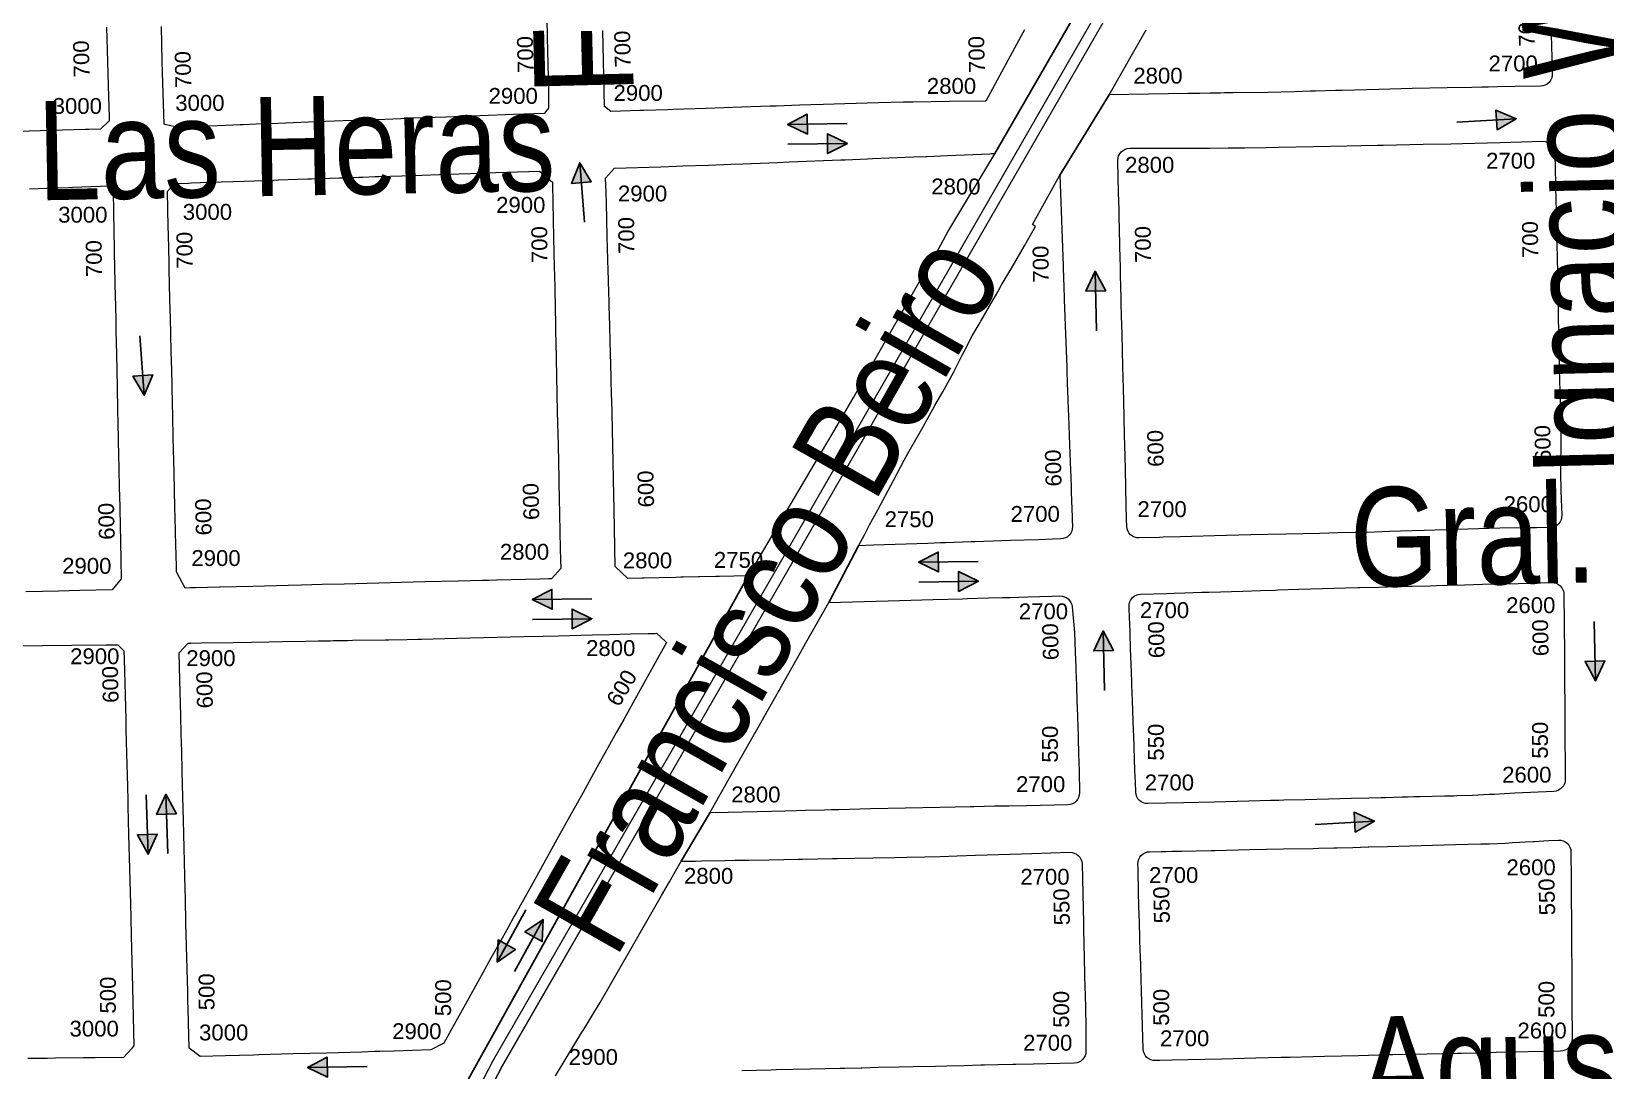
# Model space of a CAD drawing. Header units: millimetres. Extents: x 11558 to 23675, y 49449 to 61482.
# Drawn here: x 17773.9 to 18170.7, y 53923.6 to 54185.5 of the extents above; entities that cross this region are included whole.
import ezdxf

# ---------------------------------------------------------------- set-up
doc = ezdxf.new("R2010")
doc.units = ezdxf.units.MM
for name, color, linetype in [('0. plano base - nombres calles', 22, 'Continuous'), ('0. Plano Base - PLANO', 254, 'Continuous'), ('0. Plano base - sentido calles', 253, 'Continuous'), ('0. vias del tren', 252, 'VÍAS'), ('7. puesta en valor CC la lucila', 212, 'Continuous'), ('numeración', 7, 'Continuous')]:
    doc.layers.add(name, color=color, linetype=linetype)
doc.layers.get('7. puesta en valor CC la lucila').off()
doc.styles.get("Standard").update_dxf_attribs({"font": 'arial.ttf'})
doc.linetypes.add('VÍAS', pattern='A,0.15,[130,ltypeshp.shx,S=0.25,R=0,X=0,Y=0],0.15', length=0.3)

# ---------------------------------------------------------------- blocks, each defined once
blk = doc.blocks.new('MANZANAS')
at = {"layer": '0. Plano Base - PLANO', "color": 0, "linetype": 'VÍAS', "lineweight": 5, "ltscale": 4}
for points in [[(5638185.65, 6177567.38), (5638181.67, 6177474.44), (5638178.38, 6177397.46), (5638175.43, 6177329.8), (5638171.99, 6177250.77), (5638171.99, 6177196.5), (5638171.99, 6177159.8), (5638174.88, 6177121.61), (5638177.81, 6177082.93), (5638199.14, 6177009.91), (5638211.12, 6176973.47), (5638220.66, 6176950.77), (5638240.74, 6176909.91), (5638265.7, 6176866.98), (5638305.28, 6176799.42), (5638347.62, 6176727.17), (5638444.29, 6176570.05)], [(5638188.29, 6177567.27), (5638184.31, 6177474.33), (5638181.02, 6177397.35), (5638178.07, 6177329.69), (5638174.63, 6177250.71), (5638174.63, 6177196.5), (5638174.63, 6177159.9), (5638177.52, 6177121.81), (5638180.43, 6177083.41), (5638201.67, 6177010.69), (5638213.6, 6176974.4), (5638223.07, 6176951.86), (5638243.07, 6176911.16), (5638267.98, 6176868.31), (5638307.56, 6176800.76), (5638349.88, 6176728.53), (5638446.54, 6176571.44)]]:
    blk.add_lwpolyline(points, dxfattribs=at)
at = {"layer": '0. Plano Base - PLANO', "color": 0, "linetype": 'Continuous', "lineweight": 5}
for points in [[(5638288.65, 6177604.72), (5638290.63, 6177601.18), (5638294.25, 6177594.7, -0.41817), (5638293.06, 6177590.59), (5638287.39, 6177587.53), (5638283.53, 6177585.44), (5638281.43, 6177584.31), (5638280.02, 6177583.54), (5638277.82, 6177582.35), (5638272.35, 6177579.39), (5638264.59, 6177575.13), (5638257.23, 6177571.05), (5638249.18, 6177566.59), (5638247.74, 6177565.79), (5638243.26, 6177563.31), (5638242.16, 6177562.7), (5638238.56, 6177560.7), (5638232.73, 6177557.5), (5638225.02, 6177553.35), (5638223.1, 6177552.32), (5638222.25, 6177551.86), (5638219.97, 6177550.63), (5638217.69, 6177549.4), (5638214.96, 6177547.94), (5638197.53, 6177538.55), (5638198.27, 6177557.39)], [(5638187.74, 6177254.71), (5638188.6, 6177267.83), (5638188.62, 6177268.05), (5638188.67, 6177268.83), (5638188.95, 6177273.29), (5638189.15, 6177276.27), (5638189.85, 6177292.68), (5638189.93, 6177294.65), (5638190.24, 6177301.95), (5638190.48, 6177307.36), (5638190.65, 6177311.36), (5638190.65, 6177311.52), (5638190.9, 6177317.33), (5638194.03, 6177319.02), (5638195.36, 6177319.75), (5638200.59, 6177322.58), (5638202.83, 6177323.8), (5638203.19, 6177324), (5638205.68, 6177325.35), (5638205.85, 6177325.44), (5638210.36, 6177327.88), (5638216.9, 6177331.43), (5638217.78, 6177331.91), (5638224.45, 6177335.53), (5638224.61, 6177335.61), (5638225.47, 6177336.08), (5638233.38, 6177340.36), (5638238.07, 6177342.91), (5638240.93, 6177344.46), (5638244.85, 6177346.64), (5638248.25, 6177348.52), (5638251.96, 6177350.6), (5638256, 6177352.87), (5638263.63, 6177357.14), (5638266.16, 6177358.56), (5638268.38, 6177359.8), (5638276.75, 6177364.49, -0.416425), (5638280.85, 6177363.32), (5638288.04, 6177350.25), (5638288.75, 6177348.95), (5638292.37, 6177342.37), (5638294.21, 6177339.02), (5638296.06, 6177335.66), (5638296.52, 6177334.82), (5638296.84, 6177334.24), (5638298.37, 6177331.45), (5638298.54, 6177331.13), (5638300.54, 6177327.49), (5638303.51, 6177321.86, -0.409603), (5638302.3, 6177317.83), (5638296.18, 6177314.48), (5638293.24, 6177312.86), (5638289.39, 6177310.75), (5638288.69, 6177310.36), (5638285.37, 6177308.54), (5638282.43, 6177306.93), (5638282.14, 6177306.77), (5638281.67, 6177306.51), (5638277.89, 6177304.44), (5638274.15, 6177302.39), (5638271.6, 6177300.99), (5638266.64, 6177298.27), (5638263.55, 6177296.57), (5638258.96, 6177294.05), (5638255.31, 6177292.05), (5638255.14, 6177291.96), (5638251.48, 6177289.95), (5638250.5, 6177289.41), (5638243.91, 6177285.8), (5638236.41, 6177281.7), (5638235.27, 6177281.07), (5638228.83, 6177277.51)]]:
    blk.add_lwpolyline(points, format="xyb", dxfattribs=at)
for points in [[(5638171.08, 6177543.19), (5638171.06, 6177542.36), (5638170.86, 6177532.32), (5638170.67, 6177522.8), (5638170.49, 6177522.7), (5638162.51, 6177518.39), (5638154.58, 6177514.11), (5638152.43, 6177512.95), (5638146.89, 6177509.91), (5638139.5, 6177505.78), (5638134.76, 6177503.13), (5638131.95, 6177501.55), (5638129.55, 6177500.21), (5638124.32, 6177497.28), (5638123.05, 6177496.57), (5638116.71, 6177493.02), (5638108.95, 6177488.65), (5638101.63, 6177484.52), (5638100.44, 6177483.85), (5638095.27, 6177480.93), (5638094.37, 6177480.42), (5638088.04, 6177476.85), (5638085.98, 6177477.26), (5638076.76, 6177494.08)], [(5637965.4, 6177437.1), (5637969.61, 6177429.51), (5637972.53, 6177424.27), (5637973.89, 6177421.83), (5637976.41, 6177417.3), (5637976.87, 6177416.47), (5637975.92, 6177413.63), (5637973.32, 6177412.18), (5637972.57, 6177411.76), (5637970.11, 6177410.4), (5637967.51, 6177408.95), (5637964.98, 6177407.54), (5637962.66, 6177406.25), (5637955.15, 6177402.07)], [(5638063.08, 6177489.86), (5638066.97, 6177482.78), (5638068.32, 6177480.33), (5638071.93, 6177473.66), (5638073.07, 6177471.57), (5638073.7, 6177470.4), (5638073.28, 6177468.68), (5638066.59, 6177464.88), (5638059.21, 6177460.69), (5638051.71, 6177456.42), (5638044.62, 6177452.4), (5638044.21, 6177452.16), (5638041.88, 6177450.84), (5638036.57, 6177447.82), (5638033.41, 6177446.02), (5638029.26, 6177443.66), (5638021.62, 6177439.32), (5638014.88, 6177435.49), (5638011.6, 6177433.63), (5638007.31, 6177431.19), (5638006.63, 6177430.8), (5638003.41, 6177428.97), (5637999.68, 6177426.85), (5637992.64, 6177422.85), (5637990.56, 6177422.34), (5637990.06, 6177422.22), (5637989.56, 6177422.1), (5637983.17, 6177433.53), (5637981.82, 6177435.96), (5637977.58, 6177443.68)], [(5637966.96, 6177392.01), (5637970.66, 6177394.11), (5637973.02, 6177395.44), (5637975.49, 6177396.84), (5637976.41, 6177397.37), (5637984.6, 6177402), (5637985.9, 6177401.18), (5637988.47, 6177396.48), (5637992.91, 6177388.35), (5637993.31, 6177387.63), (5637996.92, 6177381.02), (5637997.26, 6177380.4), (5637998.43, 6177378.25), (5638001.4, 6177372.83), (5638002.75, 6177370.36), (5638005.59, 6177365.16), (5638009.55, 6177357.91), (5638012.42, 6177352.66), (5638013.88, 6177349.99), (5638018, 6177342.46), (5638019.19, 6177340.28), (5638022.03, 6177335.07), (5638022.53, 6177334.17), (5638024.36, 6177330.82), (5638026.29, 6177327.3), (5638030.44, 6177319.7), (5638032.8, 6177315.38), (5638032.03, 6177311.92), (5638024.87, 6177307.98), (5638020.2, 6177305.4), (5638016.61, 6177303.43), (5638012.93, 6177301.4)], [(5638017.6, 6177288.52), (5638022.94, 6177291.35), (5638029.45, 6177294.82), (5638037.14, 6177298.9), (5638039.66, 6177300.25), (5638041.78, 6177299.6), (5638042.79, 6177297.77), (5638047.19, 6177289.81), (5638050.13, 6177284.49), (5638051.39, 6177282.21), (5638055.72, 6177274.36), (5638056.86, 6177272.29), (5638059.92, 6177266.75), (5638060.73, 6177265.29), (5638064.15, 6177259.1), (5638068.34, 6177251.51), (5638072.65, 6177243.71), (5638074.26, 6177240.79), (5638076.48, 6177236.79), (5638082.83, 6177225.28), (5638089.92, 6177212.44), (5638089.73, 6177211.65), (5638089.71, 6177211.58), (5638088.97, 6177208.61), (5638082.6, 6177205.21), (5638080.54, 6177204.11), (5638080.01, 6177203.83), (5638073.78, 6177200.51), (5638072.04, 6177199.58), (5638067.67, 6177197.26)]]:
    blk.add_lwpolyline(points, dxfattribs=at)
for points in [[(5638346.46, 6177492.96), (5638343.45, 6177491.35), (5638341.16, 6177490.13), (5638335.28, 6177486.95), (5638325.93, 6177481.72), (5638318.68, 6177477.66), (5638313.46, 6177474.74), (5638310.99, 6177473.37), (5638307.68, 6177471.53), (5638303.57, 6177469.27), (5638299.6, 6177467.08), (5638295.63, 6177464.9), (5638288.13, 6177460.77), (5638280.43, 6177456.53), (5638272.36, 6177452.09), (5638264.85, 6177447.95), (5638261.03, 6177445.81), (5638260.21, 6177445.36), (5638255.73, 6177442.85, -0.415605), (5638251.64, 6177444.01), (5638250.73, 6177445.66), (5638249.04, 6177448.73), (5638244.71, 6177456.6), (5638243.08, 6177459.56), (5638240.55, 6177464.15), (5638236.34, 6177471.79), (5638234.91, 6177474.39), (5638232.15, 6177479.39), (5638228.25, 6177486.48), (5638226.03, 6177490.51), (5638224.57, 6177493.15), (5638223.88, 6177494.4), (5638221.03, 6177499.57), (5638219.82, 6177501.78), (5638219.17, 6177502.95), (5638215.54, 6177509.54), (5638213.99, 6177512.37), (5638213.07, 6177514.03), (5638211.04, 6177517.71), (5638207.12, 6177524.83, -0.420214), (5638208.35, 6177528.94), (5638212.03, 6177530.86), (5638215.71, 6177532.79), (5638217.83, 6177533.91), (5638219.16, 6177534.6), (5638226.21, 6177538.3), (5638230.31, 6177540.45), (5638231.45, 6177541.05), (5638234.05, 6177542.43), (5638238.77, 6177545), (5638241.54, 6177546.52), (5638249.27, 6177550.73), (5638256.74, 6177554.8), (5638259.75, 6177556.44), (5638263.5, 6177558.48), (5638264.65, 6177559.11), (5638273.5, 6177563.93), (5638279.68, 6177567.31), (5638282.25, 6177568.71), (5638287.78, 6177571.78), (5638290.54, 6177573.32), (5638299.92, 6177578.52, -0.416239), (5638304.01, 6177577.33), (5638306.06, 6177573.58), (5638307.59, 6177570.77), (5638308.2, 6177569.65), (5638311.07, 6177564.4), (5638311.62, 6177563.4), (5638312.17, 6177562.38), (5638313.36, 6177560.2), (5638313.86, 6177559.28), (5638315.35, 6177556.55), (5638316.42, 6177554.6), (5638321.2, 6177545.84), (5638325.9, 6177537.23), (5638330.09, 6177529.55), (5638334.22, 6177521.98), (5638338.4, 6177514.32), (5638342.39, 6177506.54), (5638344.63, 6177502.37), (5638347.65, 6177497.1, -0.423539)], [(5638197.2, 6177410.37), (5638193.86, 6177408.49), (5638193.9, 6177411.66), (5638193.94, 6177414.46), (5638193.99, 6177418.81), (5638194.1, 6177427.14), (5638194.17, 6177432.93), (5638194.19, 6177434.84), (5638194.47, 6177442.82), (5638194.68, 6177448.73), (5638194.82, 6177452.75), (5638195.01, 6177458.35), (5638194.96, 6177463.38), (5638194.95, 6177464.29), (5638194.93, 6177468.69), (5638195.11, 6177472.61), (5638195.12, 6177472.99), (5638195.4, 6177479.13), (5638195.51, 6177481.53), (5638195.59, 6177483.29), (5638195.84, 6177488.68), (5638196.12, 6177494.9), (5638196.27, 6177498.03), (5638196.38, 6177500.47), (5638195.46, 6177500.57), (5638195.87, 6177514.84), (5638207.06, 6177494.97), (5638208.85, 6177491.8), (5638209.47, 6177490.72), (5638211.35, 6177487.39), (5638212.34, 6177485.65), (5638215.58, 6177479.93), (5638219.67, 6177472.7), (5638220.11, 6177471.93), (5638221.69, 6177469.13), (5638223.7, 6177465.6), (5638223.86, 6177465.31), (5638226.83, 6177460.06), (5638228.23, 6177457.6), (5638232.56, 6177449.95), (5638233.35, 6177448.55), (5638234.68, 6177446.21), (5638235.22, 6177445.26), (5638236.33, 6177443.29), (5638236.7, 6177442.64), (5638236.91, 6177442.26), (5638238.71, 6177439.08), (5638239.52, 6177437.66, -0.415102), (5638238.38, 6177433.57), (5638236.53, 6177432.53), (5638233.36, 6177430.74), (5638227.32, 6177427.34), (5638219.44, 6177422.91), (5638218.61, 6177422.45), (5638212.96, 6177419.27), (5638211.89, 6177418.66), (5638209.11, 6177417.1), (5638204.33, 6177414.41)], [(5638378, 6177434.39), (5638369.47, 6177429.4), (5638364.94, 6177426.75), (5638363.88, 6177426.12), (5638360.29, 6177424.02), (5638356.8, 6177422.09), (5638356.15, 6177421.72), (5638354.08, 6177420.59), (5638348.69, 6177417.62), (5638347.72, 6177417.08), (5638347.3, 6177416.85), (5638345.89, 6177416.07), (5638345.34, 6177415.77), (5638344.72, 6177415.43), (5638341.05, 6177413.4), (5638340.09, 6177412.87), (5638337.37, 6177411.37), (5638333.57, 6177409.27), (5638325.89, 6177405.03), (5638323.29, 6177403.6), (5638318.58, 6177401), (5638317.5, 6177400.4), (5638315.64, 6177399.37), (5638310.91, 6177396.76), (5638303.23, 6177392.52), (5638296.54, 6177388.83), (5638288.6, 6177384.45, -0.411226), (5638284.54, 6177385.6), (5638283.33, 6177387.73), (5638281.83, 6177390.39), (5638277.48, 6177398.07), (5638276.93, 6177399.04), (5638273.16, 6177405.72), (5638271.15, 6177409.26), (5638269.33, 6177412.48), (5638268.95, 6177413.15), (5638268.64, 6177413.71), (5638266.68, 6177417.16), (5638264.79, 6177420.51), (5638263.48, 6177422.83), (5638263.05, 6177423.59), (5638261.47, 6177426.39, -0.415831), (5638262.61, 6177430.48), (5638268.22, 6177433.61), (5638269.97, 6177434.59), (5638272.33, 6177435.91), (5638274.18, 6177436.94), (5638276.07, 6177438), (5638277.7, 6177438.9), (5638285.12, 6177443.05), (5638288.99, 6177445.21), (5638292.23, 6177447.02), (5638292.86, 6177447.37), (5638297.45, 6177449.94), (5638300.12, 6177451.43), (5638307.71, 6177455.66), (5638310.49, 6177457.2), (5638310.91, 6177457.44), (5638314.98, 6177459.69), (5638319.16, 6177462.01), (5638319.75, 6177462.33), (5638321.94, 6177463.54), (5638322.37, 6177463.78), (5638326.4, 6177466.01), (5638327.79, 6177466.78), (5638330.24, 6177468.13), (5638333.99, 6177470.21), (5638337.99, 6177472.42), (5638345.84, 6177476.76), (5638353.23, 6177480.85, -0.419783), (5638357.34, 6177479.63), (5638360.63, 6177473.41), (5638364.67, 6177465.75), (5638365.2, 6177464.76), (5638367.93, 6177459.58), (5638368.39, 6177458.71), (5638369.78, 6177456.08), (5638369.87, 6177455.92), (5638372.58, 6177450.78), (5638379.13, 6177438.38, -0.401473)], [(5638321.14, 6177328.37), (5638320.15, 6177327.83, -0.412506), (5638316.09, 6177328.99), (5638313.27, 6177334.03), (5638308.92, 6177341.83), (5638304.51, 6177349.73), (5638304.08, 6177350.5), (5638302.49, 6177353.35), (5638300.47, 6177356.96), (5638298.55, 6177360.4), (5638296.75, 6177363.66), (5638296.18, 6177364.71), (5638294.62, 6177367.53), (5638294, 6177368.66), (5638293.36, 6177369.82, -0.415352), (5638294.55, 6177373.9), (5638297.1, 6177375.29), (5638298.14, 6177375.86), (5638299.44, 6177376.57), (5638301.64, 6177377.76), (5638308.21, 6177381.35), (5638309.09, 6177381.83), (5638316.64, 6177385.95), (5638324.16, 6177390.05), (5638330.77, 6177393.66), (5638331.96, 6177394.31), (5638335.3, 6177396.15), (5638336.04, 6177396.56), (5638339.49, 6177398.47), (5638342.88, 6177400.35), (5638343.03, 6177400.43), (5638347.14, 6177402.71), (5638354.62, 6177406.86), (5638362.15, 6177411.03), (5638367.74, 6177414.14), (5638369.67, 6177415.2), (5638373.17, 6177417.21), (5638374.68, 6177418.1), (5638376.29, 6177419.06), (5638377.42, 6177419.73), (5638379.18, 6177420.78), (5638379.37, 6177420.89), (5638382.61, 6177422.81), (5638384.65, 6177424.02, -0.42894), (5638388.83, 6177422.84), (5638392.06, 6177416.73), (5638392.59, 6177415.72), (5638394.73, 6177411.67), (5638395.19, 6177410.79), (5638396.02, 6177409.22), (5638400.08, 6177401.54), (5638402.54, 6177396.88), (5638402.63, 6177396.71), (5638403.96, 6177394.18), (5638405.4, 6177391.46), (5638406.51, 6177389.35), (5638410.89, 6177381.05, -0.40972), (5638409.68, 6177377.02), (5638395.45, 6177369.23), (5638394.28, 6177368.59), (5638393.65, 6177368.24), (5638391.57, 6177367.1), (5638387.76, 6177365.02), (5638386.85, 6177364.52), (5638380.21, 6177360.88), (5638372.6, 6177356.71), (5638371.73, 6177356.24), (5638364.98, 6177352.52), (5638357.48, 6177348.39), (5638355, 6177347.02), (5638349.88, 6177344.2), (5638347.84, 6177343.07), (5638342.32, 6177340.04), (5638339.8, 6177338.65), (5638334.84, 6177335.92), (5638327.27, 6177331.75), (5638323.82, 6177329.84)], [(5638270.81, 6177374.87), (5638261.66, 6177369.88), (5638257.73, 6177367.74), (5638254.59, 6177366.03), (5638250, 6177363.53), (5638249.29, 6177363.15), (5638242.45, 6177359.42), (5638234.86, 6177355.27), (5638227.19, 6177351.04), (5638220.17, 6177347.17), (5638218.45, 6177346.22), (5638217.01, 6177345.43), (5638212.78, 6177343.1), (5638210.82, 6177342.01), (5638208.23, 6177340.58), (5638205.31, 6177338.98), (5638195.73, 6177333.69), (5638191.67, 6177331.45), (5638192.05, 6177342.25), (5638192.48, 6177354.37), (5638192.49, 6177354.66), (5638192.74, 6177361.48), (5638192.92, 6177366.64), (5638192.93, 6177366.94), (5638192.98, 6177368.19), (5638193.3, 6177377.22), (5638193.42, 6177380.66), (5638193.84, 6177392.36), (5638201.61, 6177396.69), (5638206.94, 6177399.66), (5638209.38, 6177401.02), (5638216.85, 6177405.19), (5638223.26, 6177408.74), (5638224.41, 6177409.38), (5638229.05, 6177411.96), (5638232.14, 6177413.67), (5638233.83, 6177414.61), (5638235.69, 6177415.65), (5638237.7, 6177416.76), (5638242.97, 6177419.69), (5638244.78, 6177420.69, -0.39434), (5638248.75, 6177419.7), (5638252.32, 6177414.19), (5638254.73, 6177409.93), (5638256.66, 6177406.51), (5638257, 6177405.89), (5638258.84, 6177402.63), (5638260.94, 6177398.9), (5638261.46, 6177397.98), (5638262.82, 6177395.55), (5638263.96, 6177393.52), (5638265.15, 6177391.42), (5638265.53, 6177390.73), (5638267.17, 6177387.81), (5638267.26, 6177387.65), (5638269.39, 6177383.81), (5638272.02, 6177378.92, -0.412705)]]:
    blk.add_lwpolyline(points, format="xyb", close=True, dxfattribs=at)
at = {"layer": '0. Plano Base - PLANO', "color": 0}
for points in [[(5638178.78, 6177512.09), (5638181.24, 6177567.24)], [(5638195.87, 6177514.84), (5638197.53, 6177538.55)], [(5638193.86, 6177408.49), (5638193.84, 6177392.36)], [(5638172.69, 6177388.93), (5638168.4, 6177236.86)], [(5638191.67, 6177331.45), (5638190.9, 6177317.33)]]:
    blk.add_lwpolyline(points, dxfattribs=at)
at = {"layer": '0. Plano Base - PLANO', "color": 0, "linetype": 'Continuous', "lineweight": 5}
for points in [[(5638149.21, 6177376.12), (5638146.1, 6177374.42), (5638141.87, 6177375.63), (5638141.7, 6177375.93), (5638139.81, 6177379.39), (5638136.98, 6177384.58), (5638135.3, 6177387.65), (5638134.82, 6177388.54), (5638133.35, 6177391.23), (5638131.28, 6177395.03), (5638129.23, 6177398.77), (5638127.33, 6177402.26), (5638127.29, 6177402.33), (5638127.14, 6177402.6), (5638125.49, 6177405.61), (5638123.15, 6177409.87), (5638123.06, 6177410.03), (5638120.88, 6177413.97), (5638119.42, 6177416.61), (5638118.86, 6177417.61), (5638114.56, 6177425.36), (5638112.61, 6177428.89), (5638110.27, 6177433.1), (5638109.72, 6177434.09), (5638107.3, 6177438.46), (5638106.96, 6177439.07), (5638105.95, 6177440.89), (5638101.78, 6177448.41), (5638097.6, 6177455.95), (5638096.32, 6177458.25), (5638094.59, 6177461.36), (5638095.45, 6177464.62), (5638105.57, 6177470.31), (5638109.07, 6177472.28), (5638110.43, 6177473.05), (5638116.11, 6177476.24), (5638120.97, 6177479.02), (5638123.59, 6177480.51), (5638131.24, 6177484.87), (5638133.73, 6177486.29), (5638145.06, 6177492.76), (5638146.02, 6177493.31), (5638150.96, 6177496.12), (5638152.05, 6177496.75), (5638161, 6177501.87), (5638163.68, 6177503.41), (5638163.93, 6177503.55), (5638168.43, 6177506.14), (5638177.7, 6177511.49), (5638178.08, 6177511.71), (5638178.78, 6177512.09), (5638178.75, 6177511.52), (5638178.4, 6177506.12), (5638178.09, 6177501.22), (5638178.06, 6177500.79), (5638177.34, 6177489.59), (5638177.33, 6177489.4), (5638177.22, 6177482.62), (5638176.94, 6177478.32), (5638176.79, 6177474.38), (5638175.81, 6177449.34), (5638175.73, 6177447.29), (5638175.5, 6177441.47), (5638175.49, 6177441.15), (5638175.47, 6177440.91), (5638174.96, 6177430.36), (5638174.32, 6177419.37), (5638172.69, 6177388.93), (5638166.36, 6177385.47), (5638165.55, 6177385.03), (5638162.01, 6177383.1), (5638161.74, 6177382.95), (5638158.42, 6177381.14), (5638157.89, 6177380.85), (5638157.77, 6177380.79), (5638156.66, 6177380.19), (5638153.02, 6177378.2), (5638149.68, 6177376.38), (5638149.52, 6177376.29)], [(5638049.37, 6177321.44), (5638048.15, 6177320.76), (5638044.48, 6177323.31), (5638044.34, 6177323.4), (5638043.89, 6177324.23), (5638042.12, 6177327.45), (5638041.24, 6177329.05), (5638039.36, 6177332.47), (5638037.72, 6177335.43), (5638036.54, 6177337.59), (5638032.28, 6177345.34), (5638028.06, 6177353), (5638025.37, 6177357.89), (5638023.93, 6177360.51), (5638019.67, 6177368.26), (5638018.89, 6177369.66), (5638017.4, 6177372.38), (5638015.6, 6177375.66), (5638013.28, 6177379.88), (5638012.65, 6177381.01), (5638012.48, 6177381.34), (5638011.18, 6177383.68), (5638007.56, 6177390.27), (5638007.12, 6177391.07), (5638004.7, 6177395.47), (5638003.7, 6177397.29), (5638003.33, 6177397.96), (5638002.41, 6177399.62), (5637998.1, 6177407.47), (5637998.15, 6177407.66), (5637998.82, 6177410.09), (5638001.84, 6177411.79), (5638002.45, 6177412.13), (5638006.54, 6177414.43), (5638014.1, 6177418.7), (5638020.59, 6177422.35), (5638021.49, 6177422.86), (5638021.62, 6177422.94), (5638027.99, 6177426.53), (5638028.87, 6177427.02), (5638035.05, 6177430.49), (5638036.29, 6177431.2), (5638039.25, 6177432.88), (5638040.12, 6177433.36), (5638042.85, 6177434.9), (5638043.63, 6177435.34), (5638051.22, 6177439.62), (5638058.87, 6177443.93), (5638066.17, 6177448.05), (5638066.95, 6177448.49), (5638078.95, 6177455.25), (5638083.14, 6177454.26), (5638085.9, 6177449.23), (5638087.41, 6177446.46), (5638090.07, 6177441.59), (5638091.45, 6177439.08), (5638093.7, 6177434.96), (5638094.19, 6177434.08), (5638098.18, 6177426.77), (5638098.8, 6177425.65), (5638099.86, 6177423.7), (5638100.43, 6177422.67), (5638101.61, 6177420.51), (5638102.23, 6177419.37), (5638102.4, 6177419.06), (5638106.68, 6177411.25), (5638110.92, 6177403.49), (5638114.98, 6177396.07), (5638119.04, 6177388.65), (5638119.56, 6177387.7), (5638121.39, 6177384.37), (5638123.34, 6177380.79), (5638127.51, 6177373.16), (5638128.83, 6177370.76), (5638129.88, 6177368.84), (5638129.91, 6177368.79), (5638129.07, 6177365.4), (5638128.97, 6177365.34), (5638128.37, 6177365.03), (5638126.46, 6177364.02), (5638116.9, 6177358.74), (5638115.19, 6177357.8), (5638113.83, 6177357.05), (5638108.52, 6177354.11), (5638101.08, 6177350), (5638093.43, 6177345.78), (5638085.84, 6177341.58), (5638083.26, 6177340.16), (5638078.43, 6177337.49), (5638073.88, 6177334.98), (5638070.9, 6177333.33), (5638063.07, 6177329.01), (5638055.88, 6177325.03), (5638055.78, 6177324.98), (5638050.48, 6177322.05)], [(5638111.54, 6177220.81), (5638106, 6177217.73), (5638102.55, 6177218.3), (5638102.52, 6177218.34), (5638099.39, 6177224.02), (5638099.2, 6177224.37), (5638096.65, 6177228.99), (5638095.96, 6177230.25), (5638095.62, 6177230.85), (5638091.51, 6177238.3), (5638087.26, 6177245.99), (5638084.3, 6177251.37), (5638083.18, 6177253.39), (5638074.78, 6177268.61), (5638070.45, 6177276.45), (5638068.76, 6177279.52), (5638066.38, 6177283.82), (5638064.26, 6177287.67), (5638062, 6177291.77), (5638057.71, 6177299.54), (5638054.37, 6177305.59), (5638055.21, 6177308.78), (5638055.8, 6177309.1), (5638058.11, 6177310.35), (5638065.23, 6177314.21), (5638069.29, 6177316.41), (5638073.15, 6177318.5), (5638076.12, 6177320.12), (5638081.31, 6177322.93), (5638084.03, 6177324.4), (5638086.71, 6177325.86), (5638087.48, 6177326.27), (5638087.66, 6177326.37), (5638090.58, 6177327.95), (5638091.68, 6177328.55), (5638099, 6177332.52), (5638099.71, 6177332.9), (5638103.71, 6177335.07), (5638106.14, 6177336.39), (5638106.99, 6177336.85), (5638114.7, 6177341.09), (5638129.6, 6177349.3), (5638133.85, 6177351.65), (5638137.23, 6177353.51), (5638144.66, 6177357.61), (5638148.48, 6177359.71), (5638153.12, 6177362.27), (5638157.02, 6177364.42), (5638158.57, 6177365.28), (5638158.89, 6177365.45), (5638161.72, 6177364.65), (5638162.17, 6177364.52), (5638161.97, 6177357.78), (5638161.83, 6177352.6), (5638161.67, 6177347.22), (5638161.54, 6177342.35), (5638161.43, 6177338.67), (5638161.33, 6177335.06), (5638161.18, 6177329.54), (5638161.1, 6177326.77), (5638160.94, 6177321.27), (5638160.7, 6177312.74), (5638160.53, 6177306.89), (5638160.45, 6177303.88), (5638160.2, 6177295.18), (5638159.95, 6177286.43), (5638159.93, 6177285.61), (5638159.85, 6177282.61), (5638159.7, 6177277.59), (5638159.61, 6177274.22), (5638159.58, 6177273.29), (5638159.56, 6177272.51), (5638159.47, 6177269.31), (5638159.21, 6177260.27), (5638159, 6177252.66), (5638158.89, 6177249.02), (5638156.77, 6177246), (5638148.76, 6177241.5), (5638145.6, 6177239.74), (5638144.51, 6177239.14), (5638141.61, 6177237.52), (5638133.89, 6177233.23), (5638126.43, 6177229.09), (5638118.9, 6177224.9), (5638117.76, 6177224.27)]]:
    blk.add_lwpolyline(points, close=True, dxfattribs=at)

msp = doc.modelspace()

# ---------------------------------------------------------------- hatches: boundary and pattern name
at = {"layer": '0. Plano base - sentido calles', "linetype": 'Continuous', "lineweight": 25, "ltscale": 2, "true_color": 0x1a1a1a}
h = msp.add_hatch(color=250, dxfattribs=at)
h.dxf.hatch_style = 1
h.paths.add_polyline_path([(17964.49, 54162.11), (17969.52, 54159.67), (17969.49, 54162.17)])
h.paths.add_polyline_path([(17964.49, 54162.11), (17969.49, 54162.17), (17969.45, 54164.67)])
h = msp.add_hatch(color=250, dxfattribs=at)
h.dxf.hatch_style = 1
h.paths.add_polyline_path([(18148.19, 54163.55), (18143.05, 54165.74), (18143.2, 54163.25)])
h.paths.add_polyline_path([(18148.19, 54163.55), (18143.2, 54163.25), (18143.35, 54160.75)])
h = msp.add_hatch(color=250, dxfattribs=at)
h.dxf.hatch_style = 1
h.paths.add_polyline_path([(17979.55, 54157.3), (17974.52, 54159.74), (17974.55, 54157.24)])
h.paths.add_polyline_path([(17979.55, 54157.3), (17974.55, 54157.24), (17974.58, 54154.74)])
h = msp.add_hatch(color=250, dxfattribs=at)
h.dxf.hatch_style = 1
h.paths.add_polyline_path([(17912.08, 54152.43), (17910, 54147.24), (17912.49, 54147.44)])
h.paths.add_polyline_path([(17912.08, 54152.43), (17912.49, 54147.44), (17914.98, 54147.65)])
h = msp.add_hatch(color=250, dxfattribs=at)
h.dxf.hatch_style = 1
h.paths.add_polyline_path([(18042.06, 54125.09), (18039.67, 54120.04), (18042.17, 54120.09)])
h.paths.add_polyline_path([(18042.06, 54125.09), (18042.17, 54120.09), (18044.67, 54120.15)])
h = msp.add_hatch(color=250, dxfattribs=at)
h.dxf.hatch_style = 1
h.paths.add_polyline_path([(17802.31, 54093.83), (17804.43, 54099.01), (17801.93, 54098.82)])
h.paths.add_polyline_path([(17802.31, 54093.83), (17801.93, 54098.82), (17799.44, 54098.63)])
h = msp.add_hatch(color=250, dxfattribs=at)
h.dxf.hatch_style = 1
h.paths.add_polyline_path([(17997.51, 54051.74), (18002.54, 54049.3), (18002.51, 54051.8)])
h.paths.add_polyline_path([(17997.51, 54051.74), (18002.51, 54051.8), (18002.47, 54054.3)])
h = msp.add_hatch(color=250, dxfattribs=at)
h.dxf.hatch_style = 1
h.paths.add_polyline_path([(18012.57, 54046.93), (18007.54, 54049.37), (18007.57, 54046.87)])
h.paths.add_polyline_path([(18012.57, 54046.93), (18007.57, 54046.87), (18007.6, 54044.37)])
h = msp.add_hatch(color=250, dxfattribs=at)
h.dxf.hatch_style = 1
h.paths.add_polyline_path([(17900.1, 54042.3), (17905.13, 54039.87), (17905.1, 54042.37)])
h.paths.add_polyline_path([(17900.1, 54042.3), (17905.1, 54042.37), (17905.07, 54044.87)])
h = msp.add_hatch(color=250, dxfattribs=at)
h.dxf.hatch_style = 1
h.paths.add_polyline_path([(17915.17, 54037.49), (17910.13, 54039.93), (17910.17, 54037.43)])
h.paths.add_polyline_path([(17915.17, 54037.49), (17910.17, 54037.43), (17910.2, 54034.93)])
h = msp.add_hatch(color=250, dxfattribs=at)
h.dxf.hatch_style = 1
h.paths.add_polyline_path([(18044.07, 54034.43), (18041.68, 54029.38), (18044.18, 54029.43)])
h.paths.add_polyline_path([(18044.07, 54034.43), (18044.18, 54029.43), (18046.68, 54029.49)])
h = msp.add_hatch(color=250, dxfattribs=at)
h.dxf.hatch_style = 1
h.paths.add_polyline_path([(18168.14, 54021.8), (18170.53, 54026.85), (18168.03, 54026.8)])
h.paths.add_polyline_path([(18168.14, 54021.8), (18168.03, 54026.8), (18165.53, 54026.74)])
h = msp.add_hatch(color=250, dxfattribs=at)
h.dxf.hatch_style = 1
h.paths.add_polyline_path([(17807.76, 53993.26), (17805.42, 53988.18), (17807.92, 53988.26)])
h.paths.add_polyline_path([(17807.76, 53993.26), (17807.92, 53988.26), (17810.42, 53988.34)])
h = msp.add_hatch(color=250, dxfattribs=at)
h.dxf.hatch_style = 1
h.paths.add_polyline_path([(18112.43, 53986.5), (18107.29, 53988.7), (18107.44, 53986.2)])
h.paths.add_polyline_path([(18112.43, 53986.5), (18107.44, 53986.2), (18107.59, 53983.71)])
h = msp.add_hatch(color=250, dxfattribs=at)
h.dxf.hatch_style = 1
h.paths.add_polyline_path([(17803.25, 53978.11), (17805.59, 53983.18), (17803.09, 53983.1)])
h.paths.add_polyline_path([(17803.25, 53978.11), (17803.09, 53983.1), (17800.59, 53983.02)])
h = msp.add_hatch(color=250, dxfattribs=at)
h.dxf.hatch_style = 1
h.paths.add_polyline_path([(17902.86, 53961.71), (17898.26, 53958.52), (17900.46, 53957.32)])
h.paths.add_polyline_path([(17902.86, 53961.71), (17900.46, 53957.32), (17902.65, 53956.12)])
h = msp.add_hatch(color=250, dxfattribs=at)
h.dxf.hatch_style = 1
h.paths.add_polyline_path([(17891.27, 53950.94), (17895.86, 53954.13), (17893.67, 53955.33)])
h.paths.add_polyline_path([(17891.27, 53950.94), (17893.67, 53955.33), (17891.48, 53956.53)])
h = msp.add_hatch(color=250, dxfattribs=at)
h.dxf.hatch_style = 1
h.paths.add_polyline_path([(17843.48, 53924.39), (17848.51, 53921.95), (17848.48, 53924.45)])
h.paths.add_polyline_path([(17843.48, 53924.39), (17848.48, 53924.45), (17848.45, 53926.95)])

# ---------------------------------------------------------------- linework, layer by layer
at = {"layer": '0. Plano base - sentido calles', "color": 250, "linetype": 'Continuous', "lineweight": 25, "ltscale": 2, "true_color": 0x1a1a1a}
for points in [[(17979.48, 54162.3), (17964.49, 54162.11), (17969.45, 54164.67), (17969.52, 54159.67), (17964.49, 54162.11)], [(18133.21, 54162.64), (18148.19, 54163.55), (18143.35, 54160.75), (18143.05, 54165.74), (18148.19, 54163.55)], [(17964.55, 54157.11), (17979.55, 54157.3), (17974.58, 54154.74), (17974.52, 54159.74), (17979.55, 54157.3)], [(17913.31, 54137.48), (17912.08, 54152.43), (17914.98, 54147.65), (17910, 54147.24), (17912.08, 54152.43)], [(18042.38, 54110.1), (18042.06, 54125.09), (18044.67, 54120.15), (18039.67, 54120.04), (18042.06, 54125.09)], [(17801.18, 54108.79), (17802.31, 54093.83), (17799.44, 54098.63), (17804.43, 54099.01), (17802.31, 54093.83)], [(18012.51, 54051.93), (17997.51, 54051.74), (18002.47, 54054.3), (18002.54, 54049.3), (17997.51, 54051.74)], [(17997.57, 54046.74), (18012.57, 54046.93), (18007.6, 54044.37), (18007.54, 54049.37), (18012.57, 54046.93)], [(17915.1, 54042.49), (17900.1, 54042.3), (17905.07, 54044.87), (17905.13, 54039.87), (17900.1, 54042.3)], [(17900.17, 54037.3), (17915.17, 54037.49), (17910.2, 54034.93), (17910.13, 54039.93), (17915.17, 54037.49)], [(18044.39, 54019.43), (18044.07, 54034.43), (18046.68, 54029.49), (18041.68, 54029.38), (18044.07, 54034.43)], [(18167.81, 54036.8), (18168.14, 54021.8), (18165.53, 54026.74), (18170.53, 54026.85), (18168.14, 54021.8)], [(17802.76, 53993.1), (17803.25, 53978.11), (17800.59, 53983.02), (17805.59, 53983.18), (17803.25, 53978.11)], [(17808.24, 53978.27), (17807.76, 53993.26), (17810.42, 53988.34), (17805.42, 53988.18), (17807.76, 53993.26)], [(18097.46, 53985.6), (18112.43, 53986.5), (18107.59, 53983.71), (18107.29, 53988.7), (18112.43, 53986.5)], [(17898.47, 53964.1), (17891.27, 53950.94), (17891.48, 53956.53), (17895.86, 53954.13), (17891.27, 53950.94)], [(17895.66, 53948.55), (17902.86, 53961.71), (17902.65, 53956.12), (17898.26, 53958.52), (17902.86, 53961.71)], [(17858.48, 53924.58), (17843.48, 53924.39), (17848.45, 53926.95), (17848.51, 53921.95), (17843.48, 53924.39)]]:
    msp.add_lwpolyline(points, dxfattribs=at)
at = {"layer": '0. vias del tren', "color": 252, "lineweight": 13, "ltscale": 5}
for points in [[(18048.3, 54200.66), (18001.92, 54120.02), (17963.51, 54053.23), (17929.7, 53994.55), (17890.21, 53926), (17865.19, 53877.84), (17848.27, 53845.28), (17833.23, 53810.06), (17818, 53774.38), (17803.26, 53699.75), (17797.09, 53661.89), (17795.09, 53637.35), (17794.07, 53591.84), (17796.43, 53542.23), (17800.41, 53464.03), (17804.66, 53380.4), (17818.02, 53196.41)], [(18050.59, 54199.35), (18004.21, 54118.7), (17965.8, 54051.91), (17931.99, 53993.23), (17892.53, 53924.73), (17867.54, 53876.62), (17850.66, 53844.15), (17835.66, 53809.02), (17820.54, 53773.6), (17805.86, 53699.28), (17799.72, 53661.57), (17797.73, 53637.21), (17796.72, 53591.87), (17799.07, 53542.36), (17803.05, 53464.17), (17807.3, 53380.56), (17820.65, 53196.6)]]:
    msp.add_lwpolyline(points, dxfattribs=at)

# ---------------------------------------------------------------- block references
at = {"layer": '0. Plano Base - PLANO', "color": 28, "lineweight": 5, "true_color": 0x0d0d0d, "rotation": 332.5463477508169}
msp.add_blockref('MANZANAS', (-7833237.48, -2828296.13), dxfattribs=at)
at = {"layer": '7. puesta en valor CC la lucila', "color": 250, "lineweight": 30, "rotation": 332.5463477508169}
msp.add_blockref('MANZANAS', (-7833237.48, -2828296.13), dxfattribs=at)

# ---------------------------------------------------------------- texts
at = {"layer": '0. plano base - nombres calles', "color": 250, "lineweight": 15, "true_color": 0x1a1a1a, "char_height": 25, "attachment_point": 1}
for s, insert, rotation in [('{\\fArial Narrow|b0|i0|c0|p34;Francisco Beiro}', (17900.73, 54169.32), 91.4248), ('{\\fArial Narrow|b0|i0|c0|p34;Ignacio Warnes}', (18152.48, 54073.18), 91.4248), ('{\\fArial Narrow|b0|i0|c0|p34;Las Heras}', (17775.09, 54167.95), 1.0744), ('{\\fArial Narrow|b0|i0|c0|p34;Francisco Beiro}', (17899.34, 53963.78), 60.4357), ('{\\fArial Narrow|b0|i0|c0|p34;Gral. Juan Lavalle}', (18106.03, 54070.48), 1.0744), ('{\\fArial Narrow|b0|i0|c0|p34;Agustín Alvarez}', (18108.46, 53937.13), 1.0744)]:
    msp.add_mtext_dynamic_manual_height_columns(s, width=329.255, gutter_width=12.5, heights=[0], dxfattribs=dict(at, insert=insert, rotation=rotation))
at = {"layer": 'numeración', "color": 251, "true_color": 0x606162, "char_height": 4, "attachment_point": 1}
for s, insert, rotation in [('700', (18148.87, 54181.67), 91.3686), ('700', (17920.96, 54176.39), 91.3686), ('700', (17784.54, 54173.92), 91.3686), ('700', (17810.17, 54171.22), 91.3686), ('700', (17896.46, 54175.03), 91.3686), ('700', (18010.24, 54175.03), 91.3686), ('700', (17921.86, 54129.42), 90.6203), ('700', (18149.72, 54128.38), 90.6203), ('700', (17810.5, 54125.7), 90.6203), ('700', (17899.96, 54127.12), 90.6203), ('700', (18052.11, 54127.15), 90.6203), ('700', (17787.65, 54123.59), 90.6203), ('700', (18026.34, 54122.21), 90.6203), ('600', (18152.94, 54076.95), 91.3686), ('600', (18055.32, 54075.72), 91.3686), ('600', (18029.56, 54070.78), 91.3686), ('600', (17926.84, 54065.49), 91.3686), ('600', (17897.9, 54062.32), 91.3686), ('600', (17790.87, 54057.34), 91.3686), ('600', (17815.31, 54058.44), 91.3686), ('600', (18028.85, 54026.98), 91.3686), ('600', (18055.55, 54027.48), 91.3686), ('600', (18152.37, 54027.97), 91.3686), ('600', (17791.86, 54016.21), 91.3686), ('600', (17815.61, 54014.83), 91.3686), ('600', (17918.55, 54017.06), 59.5712), ('550', (18028.62, 54001.2), 89.8705), ('550', (18055.32, 54001.7), 89.8705), ('550', (18152.15, 54002.2), 89.8705), ('550', (18153.99, 53962.65), 91.3686), ('550', (18031.66, 53960.14), 91.3686), ('550', (18056.86, 53960.64), 91.3686), ('500', (17791.13, 53937.95), 89.8705), ('500', (17815.99, 53938.78), 89.8705), ('500', (17875.63, 53937.29), 89.8705), ('500', (18031.43, 53934.36), 89.8705), ('500', (18056.64, 53934.86), 89.8705), ('500', (18153.77, 53936.87), 89.8705)]:
    msp.add_mtext_dynamic_manual_height_columns(s, width=16.0314, gutter_width=12.5, heights=[0], dxfattribs=dict(at, insert=insert, rotation=rotation))
for s, insert in [('2800', (18051.63, 54176.4)), ('2700', (18141.18, 54179.48)), ('2800', (17999.59, 54173.81)), ('3000', (17779.21, 54168.76)), ('3000', (17810.11, 54169.54)), ('2900', (17889.1, 54171.3)), ('2900', (17920.6, 54172.05)), ('2800', (18049.55, 54153.92)), ('2700', (18140.56, 54154.96)), ('2900', (17921.71, 54146.69)), ('2800', (18000.7, 54148.46)), ('3000', (17780.6, 54141.35)), ('3000', (17812.01, 54142.06)), ('2900', (17891, 54143.82)), ('2700', (18020.69, 54065.91)), ('2700', (18052.67, 54067.12)), ('2600', (18144.99, 54068.37)), ('2750', (17988.94, 54064.58)), ('2900', (17814.17, 54054.79)), ('2800', (17891.95, 54056.37)), ('2800', (17922.95, 54054.2)), ('2750', (17945.9, 54054.32)), ('2900', (17781.6, 54052.82)), ('2700', (18053.29, 54041.66)), ('2600', (18145.61, 54042.91)), ('2700', (18022.76, 54041.36)), ('2900', (17783.61, 54030.03)), ('2900', (17812.89, 54029.56)), ('2800', (17913.68, 54032.1)), ('2700', (18022.07, 53997.79)), ('2700', (18054.52, 53998.22)), ('2600', (18144.62, 54000.18)), ('2800', (17950.26, 53995.19)), ('2800', (17938.36, 53974.66)), ('2700', (18023.15, 53974.44)), ('2700', (18055.6, 53974.88)), ('2600', (18145.7, 53976.83)), ('3000', (17783.46, 53936.15)), ('3000', (17816.11, 53935.18)), ('2900', (17864.8, 53935.5)), ('2600', (18148.47, 53935.68)), ('2700', (18023.84, 53932.6)), ('2700', (18058.37, 53933.72)), ('2900', (17909.29, 53929.01))]:
    msp.add_mtext_dynamic_manual_height_columns(s, width=16.0314, gutter_width=12.5, heights=[0], dxfattribs=dict(at, insert=insert))

doc.saveas('drawing.dxf')
